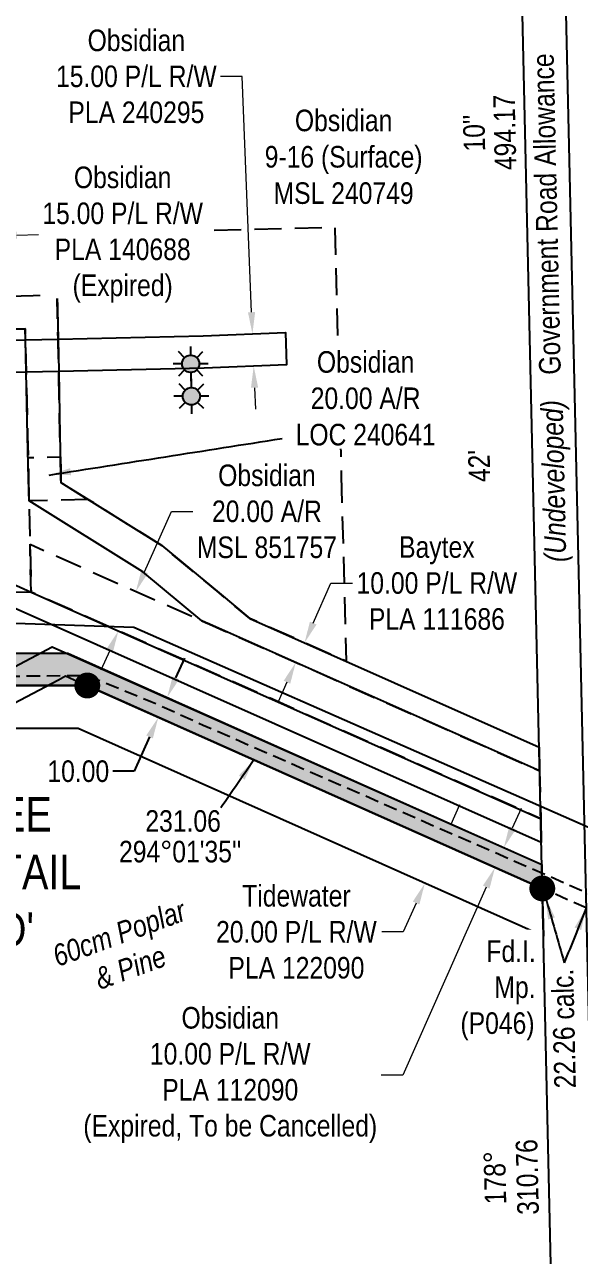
# Model space of a CAD drawing. Extents: x 606847 to 616975, y 5877213 to 5883625.
# Drawn here: x 607572 to 607829, y 5879660 to 5880230 of the extents above; entities that cross this region are included whole.
import ezdxf
from ezdxf.enums import TextEntityAlignment as Align

# ---------------------------------------------------------------- set-up
doc = ezdxf.new("R2010")
doc.units = 0
doc.header["$LTSCALE"] = 5
doc.header["$PDMODE"] = 34
doc.header["$PDSIZE"] = 0.03
for name, pattern in [('foc-ACCESSROAD', [3.75, 2.5, -1.25]), ('foc-TIELINE', [1.875, 1.25, -0.625]), ('UG_PIPE', [1.875, 1.25, -0.625])]:
    doc.linetypes.add(name, pattern=pattern)
doc.layers.get('Defpoints').update_dxf_attribs({"color": 9})
for name, color, linetype in [('AS-PIPE-UG', 44, 'UG_PIPE'), ('AS-POWER', 104, 'foc-POWER'), ('C-AR', 13, 'foc-ACCESSROAD'), ('C-RW', 13, 'Continuous'), ('C-WS', 13, 'foc-ACCESSROAD'), ('C-WS-S', 8, 'Continuous'), ('DETAIL-T', 7, 'Continuous'), ('F-RW', 190, 'Continuous'), ('L-BD', 7, 'Continuous'), ('L-MON', 1, 'Continuous'), ('L-ROAD-T', 7, 'Continuous'), ('L-SEC', 7, 'Continuous'), ('L-TIE', 7, 'foc-TIELINE'), ('P-PROPOSED', 10, 'Continuous'), ('P-PROPOSED-H', 21, 'Continuous'), ('P-TXT', 4, 'Continuous'), ('T-BUSH-T', 110, 'Continuous')]:
    doc.layers.add(name, color=color, linetype=linetype)
for name, color, linetype, lineweight in [('C-AR-T', 13, 'Continuous', 9), ('C-RW-T', 13, 'Continuous', 9), ('C-WS-T', 13, 'Continuous', 9), ('F-RW-T', 190, 'Continuous', 9), ('T-TEXT', 48, 'Continuous', 18)]:
    doc.layers.add(name, color=color, linetype=linetype, lineweight=lineweight)
doc.styles.add('80CG', font='ARIALN.TTF', dxfattribs={"height": 10})
doc.styles.add('80L', font='ARIALN.TTF', dxfattribs={"height": 10})
doc.styles.add('80LS', font='ARIALNI.TTF', dxfattribs={"height": 10})
doc.styles.add('foc-LtypeFont', font='ARIALN.TTF', dxfattribs={"height": 7.35})
doc.linetypes.add('foc-POWER', pattern='A,6,-1,["P",foc-LtypeFont,S=0.2,R=0,X=-0.625,Y=-0.75],-1.24,4', length=12.24)
doc.dimstyles.new('Compass 5 000', dxfattribs={"dimscale": 5, "dimtxt": 9, "dimasz": 2, "dimexe": 0.2, "dimexo": 0.0625, "dimgap": 0.5, "dimtad": 0, "dimtih": 1, "dimtoh": 1, "dimzin": 0, "dimdsep": 46, "dimtxsty": '80CG', "dimcen": 0.1, "dimse1": 1, "dimse2": 1, "dimclrd": 256, "dimclrt": 256, "dimaunit": 1, "dimadec": 4, "dimazin": 0, "dimtfac": 0.06, "dimtofl": 0, "dimtmove": 0, "dimatfit": 1, "dimfxl": 0.2, "dimtolj": 1, "dimtzin": 0, "dimlwd": -1, "dimarcsym": 0})

# ---------------------------------------------------------------- blocks, each defined once
blk = doc.blocks.new('*D443')
at = {"layer": 'C-AR-T', "transparency": 16777216}
for p, q in [((607627.37, 5879976.83), (607639.8, 5880004.81)), ((607639.8, 5880004.81), (607649.8, 5880004.81)), ((607611.18, 5879940.37), (607607.12, 5879931.23))]:
    blk.add_line(p, q, dxfattribs=at)
for points in [[(607625.85, 5879977.5), (607628.9, 5879976.15), (607623.31, 5879967.69)], [(607609.66, 5879941.04), (607612.7, 5879939.69), (607615.24, 5879949.5)]]:
    blk.add_solid(points, dxfattribs=at)
at = {"layer": 'Defpoints', "color": 0, "transparency": 16777216}
for p in [(607615.24, 5879949.5), (607781.62, 5879897.38), (607773.54, 5879879.2)]:
    blk.add_point(p, dxfattribs=at)
at = {"layer": 'C-AR-T', "transparency": 16777216, "insert": (607684.08, 5880004.81), "char_height": 10, "attachment_point": 5, "style": '80CG'}
blk.add_mtext('\\A1;Obsidian\\P20.00 A/R\\PMSL 851757', dxfattribs=at)
blk = doc.blocks.new('*D466')
at = {"layer": 'Defpoints', "color": 0, "transparency": 16777216}
for p in [(607772.92, 5879847.43), (607757.31, 5879832.5), (607764.79, 5879829.17)]:
    blk.add_point(p, dxfattribs=at)
at = {"layer": 'F-RW-T', "transparency": 16777216}
for p, q in [((607769.5, 5879859.9), (607773.57, 5879869.03)), ((607753.25, 5879823.37), (607747.29, 5879809.97)), ((607747.29, 5879809.97), (607737.29, 5879809.97))]:
    blk.add_line(p, q, dxfattribs=at)
for points in [[(607767.98, 5879860.58), (607771.03, 5879859.22), (607765.44, 5879850.76)], [(607751.72, 5879824.04), (607754.77, 5879822.69), (607757.31, 5879832.5)]]:
    blk.add_solid(points, dxfattribs=at)
at = {"layer": 'F-RW-T', "transparency": 16777216, "insert": (607697.75, 5879809.97), "char_height": 10, "attachment_point": 5, "style": '80CG'}
blk.add_mtext('\\A1;Tidewater\\P20.00 P/L R/W\\PPLA 122090', dxfattribs=at)
blk = doc.blocks.new('*D471')
at = {"layer": 'C-RW-T', "transparency": 16777216}
for p, q in [((607797.97, 5879858.16), (607802.04, 5879867.3)), ((607785.77, 5879830.76), (607747.02, 5879743.67)), ((607747.02, 5879743.67), (607737.02, 5879743.67))]:
    blk.add_line(p, q, dxfattribs=at)
for points in [[(607796.45, 5879858.84), (607799.49, 5879857.49), (607793.91, 5879849.03)], [(607784.25, 5879831.43), (607787.3, 5879830.08), (607789.84, 5879839.89)]]:
    blk.add_solid(points, dxfattribs=at)
at = {"layer": 'Defpoints', "color": 0, "transparency": 16777216}
for p in [(607639.38, 5879917.8), (607635.32, 5879908.66), (607789.84, 5879839.89)]:
    blk.add_point(p, dxfattribs=at)
at = {"layer": 'C-RW-T', "transparency": 16777216, "insert": (607667.08, 5879743.67), "char_height": 10, "attachment_point": 5, "style": '80CG'}
blk.add_mtext('\\A1;Obsidian\\P10.00 P/L R/W\\PPLA 112090\\P(Expired, To be Cancelled)', dxfattribs=at)
blk = doc.blocks.new('*D477')
at = {"layer": 'Defpoints', "color": 0, "transparency": 16777216}
for p in [(607701.5, 5879943.96), (607705.9, 5879942), (607701.83, 5879932.86)]:
    blk.add_point(p, dxfattribs=at)
at = {"layer": 'F-RW-T', "transparency": 16777216}
for p, q in [((607705.57, 5879953.09), (607713.79, 5879971.59)), ((607713.79, 5879971.59), (607723.79, 5879971.59)), ((607693.38, 5879925.68), (607689.31, 5879916.54))]:
    blk.add_line(p, q, dxfattribs=at)
for points in [[(607704.04, 5879953.77), (607707.09, 5879952.42), (607701.5, 5879943.96)], [(607691.85, 5879926.35), (607694.9, 5879925), (607697.44, 5879934.81)]]:
    blk.add_solid(points, dxfattribs=at)
at = {"layer": 'F-RW-T', "transparency": 16777216, "insert": (607762.88, 5879971.59), "char_height": 10, "attachment_point": 5, "style": '80CG'}
blk.add_mtext('\\A1;Baytex\\P10.00 P/L R/W\\PPLA 111686', dxfattribs=at)
blk = doc.blocks.new('*D481')
at = {"layer": 'C-RW-T', "transparency": 16777216}
for p, q in [((607533.13, 5880131.93), (607523.13, 5880131.66)), ((607568.12, 5880132.85), (607578.11, 5880133.11))]:
    blk.add_line(p, q, dxfattribs=at)
for points in [[(607533.08, 5880133.59), (607533.17, 5880130.26), (607543.12, 5880132.19)], [(607568.07, 5880134.51), (607568.16, 5880131.18), (607558.12, 5880132.58)]]:
    blk.add_solid(points, dxfattribs=at)
at = {"layer": 'Defpoints', "color": 0, "transparency": 16777216}
for p in [(607558.12, 5880132.58), (607543.26, 5880127.11), (607558.25, 5880127.51)]:
    blk.add_point(p, dxfattribs=at)
at = {"layer": 'C-RW-T', "transparency": 16777216, "insert": (607617.2, 5880133.11), "char_height": 10, "attachment_point": 5, "style": '80CG', "bg_fill": 3, "box_fill_scale": 1.1, "bg_fill_color": 256, "bg_fill_true_color": 13158600, "bg_fill_transparency": 0}
blk.add_mtext('\\A1;Obsidian\\P15.00 P/L R/W\\PPLA 140688\\P(Expired)', dxfattribs=at)
blk = doc.blocks.new('*D485')
at = {"layer": 'C-RW-T', "transparency": 16777216}
for p, q in [((607672.63, 5880206.38), (607662.63, 5880206.38)), ((607676.97, 5880097.13), (607672.63, 5880206.38)), ((607678.35, 5880062.16), (607678.75, 5880052.17))]:
    blk.add_line(p, q, dxfattribs=at)
for points in [[(607678.63, 5880097.2), (607675.3, 5880097.07), (607677.36, 5880087.14)], [(607680.02, 5880062.23), (607676.69, 5880062.09), (607677.96, 5880072.15)]]:
    blk.add_solid(points, dxfattribs=at)
at = {"layer": 'Defpoints', "color": 0, "transparency": 16777216}
for p in [(607665.28, 5880086.66), (607677.36, 5880087.14), (607665.87, 5880071.67)]:
    blk.add_point(p, dxfattribs=at)
at = {"layer": 'C-RW-T', "transparency": 16777216, "insert": (607623.55, 5880206.38), "char_height": 10, "attachment_point": 5, "style": '80CG'}
blk.add_mtext('\\A1;Obsidian\\P15.00 P/L R/W\\PPLA 240295', dxfattribs=at)
blk = doc.blocks.new('GAS')
h = blk.add_hatch(color=255)
h.dxf.hatch_style = 1
edge = h.paths.add_edge_path()
edge.add_arc((0, 0), 0.9, 0, 360)
for p, q in [((-0.57, 0.57), (-1.14, 1.14)), ((0, 0.81), (0, 1.62)), ((0.57, 0.57), (1.14, 1.14)), ((-0.81, 0), (-1.62, 0)), ((1.62, 0), (0.81, 0)), ((-0.57, -0.57), (-1.14, -1.14)), ((0, -0.81), (0, -1.62)), ((1.14, -1.14), (0.57, -0.57))]:
    blk.add_line(p, q)
blk.add_circle((0, 0), 0.8)
blk = doc.blocks.new('fdia')
at = {"color": 255, "const_width": 1}
blk.add_lwpolyline([(-0.5, 0, 1), (0.5, 0, 1)], format="xyb", close=True, dxfattribs=at)
blk = doc.blocks.new('Fdiaa')
blk.add_blockref('fdia', (0, 0))
blk = doc.blocks.new('fdib')
at = {"color": 1, "const_width": 1.6}
blk.add_lwpolyline([(-0.4, 0, 1), (0.4, 0, 1)], format="xyb", close=True, dxfattribs=at)
at = {"color": 1}
blk.add_circle((0, 0), 0.8, dxfattribs=at)
blk = doc.blocks.new('Fdibb')
blk.add_blockref('fdib', (0, 0))
blk = doc.blocks.new('fdicc')
for name in ['Fdibb', 'Fdiaa']:
    blk.add_blockref(name, (0, 0))
blk = doc.blocks.new('FDI')
blk.add_blockref('fdicc', (0, 0))
blk = doc.blocks.new('*D577')
at = {"layer": 'Defpoints', "color": 0, "transparency": 16777216}
for p in [(607637.93, 5879918.56), (607633.75, 5879909.47), (607633.86, 5879909.43)]:
    blk.add_point(p, dxfattribs=at)
at = {"layer": 'P-TXT', "transparency": 16777216}
for p, q in [((607641.89, 5879927.74), (607645.96, 5879936.87)), ((607629.68, 5879900.34), (607622.57, 5879884.39)), ((607622.57, 5879884.39), (607612.57, 5879884.39))]:
    blk.add_line(p, q, dxfattribs=at)
for points in [[(607640.37, 5879928.42), (607643.41, 5879927.06), (607637.82, 5879918.6)], [(607628.16, 5879901.02), (607631.2, 5879899.66), (607633.75, 5879909.47)]]:
    blk.add_solid(points, dxfattribs=at)
at = {"layer": 'P-TXT', "transparency": 16777216, "insert": (607596.63, 5879884.39), "char_height": 10, "attachment_point": 5, "style": '80CG'}
blk.add_mtext('\\A1;10.00', dxfattribs=at)

msp = doc.modelspace()

# ---------------------------------------------------------------- hatches: boundary and pattern name
at = {"layer": 'P-PROPOSED-H'}
h = msp.add_hatch(color=256, dxfattribs=at)
h.dxf.hatch_style = 1
h.paths.add_polyline_path([(607811.752, 5879830.127), (607600.803, 5879924.161), (607520.686, 5879924.16), (607431.213, 5879948.562), (607395.742, 5880022.547), (607305.444, 5880139.396), (607316.934, 5880149.048), (607408.576, 5880030.46), (607441.77, 5879961.224), (607522.694, 5879939.154), (607591.718, 5879939.155), (607811.502, 5879841.182)])

# ---------------------------------------------------------------- linework, layer by layer
at = {"layer": 'AS-POWER', "flags": 128}
msp.add_lwpolyline([(607330.815, 5880163.467), (607455.76, 5879997.93), (607535.176, 5879954.161), (607622.385, 5879951.193), (607923.148, 5879818.98), (608012.622, 5879814.898), (608187.183, 5879740.284), (608779.556, 5879481.85), (609180.651, 5879299.951)], dxfattribs=at)
at = {"layer": 'C-AR', "flags": 128}
msp.add_lwpolyline([(607601.131, 5880010.382), (607573.809, 5880009.76), (607573.579, 5880019.861), (607573.354, 5880029.753), (607588.349, 5880030.089), (607588.548, 5880020.16), (607588.587, 5880018.216), (607601.131, 5880010.382)], close=True, dxfattribs=at)
at = {"layer": 'C-RW'}
for points in [[(607811.021, 5879862.44), (607811.27, 5879851.428), (607564.548, 5879961.079), (607550.228, 5879965.191), (607544.656, 5879966.791), (607535.638, 5879969.379), (607450.19, 5879993.915), (607433.949, 5879998.578), (607432.725, 5880000.161), (607420.071, 5880016.525), (607413.754, 5880024.693), (607408.576, 5880030.46), (607316.934, 5880149.048), (607324.996, 5880155.819), (607439.854, 5880007.282), (607536.906, 5879979.415), (607551.496, 5879975.226), (607567.975, 5879970.495), (607574.771, 5879967.476), (607811.021, 5879862.44)], [(607550.594, 5880068.864), (607544.793, 5880068.732), (607544.399, 5880083.727), (607549.652, 5880083.847), (607559.397, 5880084.068), (607572.112, 5880084.357), (607587.253, 5880084.702), (607654.596, 5880086.237), (607692.711, 5880087.749), (607693.117, 5880072.754), (607654.996, 5880071.242), (607587.554, 5880069.706), (607572.453, 5880069.362), (607559.793, 5880069.074), (607550.594, 5880068.864)]]:
    msp.add_lwpolyline(points, close=True, dxfattribs=at)
at = {"layer": 'C-RW', "flags": 128}
msp.add_lwpolyline([(607811.752, 5879830.127), (607600.803, 5879924.161), (607520.686, 5879924.16), (607431.213, 5879948.562), (607395.742, 5880022.547), (607305.444, 5880139.396), (607316.934, 5880149.048), (607408.576, 5880030.46), (607441.77, 5879961.224), (607522.694, 5879939.154), (607591.718, 5879939.155), (607811.502, 5879841.182)], close=True, dxfattribs=at)
at = {"layer": 'C-RW'}
msp.add_lwpolyline([(607562.086, 5879930.212), (607584.56, 5879942.105), (607811.502, 5879841.182), (607811.752, 5879830.127), (607594.696, 5879926.653), (607590.749, 5879928.409), (607587.418, 5879926.647), (607563.611, 5879914.047)], dxfattribs=at)
at = {"layer": 'C-WS', "flags": 128}
for points in [[(607339.004, 5880170.354), (607451.097, 5880025.326), (607450.155, 5880084.214), (607450.118, 5880086.581), (607453.364, 5880086.655), (607509.268, 5880087.928), (607524.273, 5880088.27), (607534.331, 5880088.498), (607544.268, 5880088.725), (607549.339, 5880088.839), (607559.269, 5880089.066), (607571.998, 5880089.356), (607572.112, 5880084.358), (607572.453, 5880069.362), (607573.124, 5880039.856), (607573.579, 5880019.861), (607573.809, 5880009.757), (607574.268, 5879989.582), (607574.771, 5879967.476), (607550.447, 5879966.922), (607544.656, 5879966.791), (607535.284, 5879966.578), (607452.892, 5879964.703), (607451.861, 5879991.755), (607450.19, 5879993.915), (607439.854, 5880007.282), (607323.705, 5880157.488), (607339.004, 5880170.354)], [(607718.541, 5880021.259), (607720.805, 5879935.375), (607676.129, 5879955.24), (607661.872, 5879967.047), (607635.325, 5879989.03), (607601.131, 5880010.382), (607588.587, 5880018.216), (607588.548, 5880020.16), (607588.349, 5880030.089), (607588.147, 5880040.156), (607587.554, 5880069.705), (607587.253, 5880084.703), (607586.843, 5880105.131), (607586.28, 5880133.204), (607715.5, 5880136.614), (607715.522, 5880135.787), (607718.541, 5880021.259)], [(607653.892, 5879954.177), (607655.657, 5879953.392), (607657.435, 5879952.602), (607810.519, 5879884.622), (607811.021, 5879862.44), (607574.771, 5879967.476), (607574.268, 5879989.583), (607653.892, 5879954.177)]]:
    msp.add_lwpolyline(points, close=True, dxfattribs=at)
at = {"layer": 'F-RW'}
msp.add_lwpolyline([(607811.752, 5879830.127), (607812.253, 5879808.015), (607596.549, 5879904.169), (607518.009, 5879904.168), (607417.137, 5879931.679), (607378.63, 5880011.997), (607290.124, 5880126.526), (607305.444, 5880139.396), (607395.742, 5880022.547), (607431.213, 5879948.562), (607520.686, 5879924.16), (607600.803, 5879924.161), (607811.752, 5879830.127)], close=True, dxfattribs=at)
msp.add_lwpolyline([(607558.861, 5880104.394), (607586.843, 5880105.131), (607587.253, 5880084.703), (607587.554, 5880069.705), (607588.147, 5880040.156), (607588.548, 5880020.16), (607588.587, 5880018.216), (607635.325, 5879989.03), (607661.872, 5879967.048), (607676.129, 5879955.24), (607810.27, 5879895.608), (607810.519, 5879884.622), (607657.435, 5879952.603), (607655.657, 5879953.393), (607653.892, 5879954.177), (607626.529, 5879976.835), (607573.809, 5880009.757), (607573.579, 5880019.861), (607573.124, 5880039.856), (607572.453, 5880069.362), (607572.112, 5880084.358), (607571.998, 5880089.356), (607559.267, 5880089.067)], dxfattribs=at)
at = {"layer": 'L-SEC', "flags": 128}
for points in [[(607818.782, 5879519.581), (607800.573, 5880323.967)], [(607820.679, 5880324.422), (607838.888, 5879520.036)]]:
    msp.add_lwpolyline(points, dxfattribs=at)
at = {"layer": 'L-TIE'}
msp.add_line((607832.074, 5879821.068), (607811.752, 5879830.127), dxfattribs=at)

# ---------------------------------------------------------------- block references
at = {"layer": 'C-WS-S', "xscale": 4.99790845, "yscale": 4.99790845, "zscale": 4.99790845}
msp.add_blockref('GAS', (607649.071, 5880058.206), dxfattribs=at)
at = {"layer": 'L-MON', "xscale": 4.99790845, "yscale": 4.99790845, "zscale": 4.99790845}
for p in [(607600.803, 5879924.161), (607811.749, 5879830.123)]:
    msp.add_blockref('FDI', p, dxfattribs=at)

# ---------------------------------------------------------------- texts
at = {"layer": 'C-WS-T', "insert": (607719.644, 5880191), "char_height": 9.99584, "width": 78.96209, "attachment_point": 2, "line_spacing_factor": 1.010437, "style": '80CG'}
msp.add_mtext('Obsidian\\P9-16 (Surface)\\PMSL 240749', dxfattribs=at)
at = {"layer": 'DETAIL-T', "color": 3, "insert": (607565.98, 5879837.773), "char_height": 15.9933, "width": 63.60951, "attachment_point": 5, "style": '80CG'}
msp.add_mtext("SEE\\PDETAIL 'D'", dxfattribs=at)
at = {"layer": 'L-BD', "style": '80L'}
for s, height, p in [('494.17', 9.9958, (607794.352, 5880180.472)), ("10''", 9.9958, (607780.111, 5880180.149)), ("42'", 9.9958, (607782.423, 5880025.874)), ('22.26 calc.', 9.99582, (607821.516, 5879765.191)), ('310.76', 9.9958, (607804.787, 5879696.415)), ('178°', 9.9958, (607789.797, 5879696.075))]:
    msp.add_text(s, height=height, rotation=91.2968, dxfattribs=at).set_placement(p, align=Align.MIDDLE)
for s, height, p in [('231.06', 9.9958, (607645.229, 5879861.382)), ("294°01'35''", 9.99582, (607643.887, 5879847.202))]:
    msp.add_text(s, height=height, dxfattribs=at).set_placement(p, align=Align.MIDDLE)
at = {"layer": 'L-ROAD-T', "style": '80L'}
msp.add_text('Government Road Allowance', height=9.99584, rotation=91.28073, dxfattribs=at).set_placement((607813.672, 5880142.595), align=Align.MIDDLE_CENTER)
at = {"layer": 'T-BUSH-T', "insert": (607580.58, 5879801.991), "char_height": 10, "attachment_point": 1, "rotation": 20, "style": '80L'}
msp.add_mtext_dynamic_manual_height_columns('\\pi0.064352;{\\fArial Narrow|b0|i1|c0|p34; 60cm Poplar\\P\\pi18.028;& Pine}', width=68.6212, gutter_width=47.5, heights=[0], dxfattribs=at)
at = {"layer": 'T-TEXT', "style": '80LS'}
msp.add_text('(Undeveloped)', height=9.99584, rotation=91.28073, dxfattribs=at).set_placement((607817.042, 5880018.87), align=Align.MIDDLE_CENTER)

# ---------------------------------------------------------------- dimensions: what is measured, and where the dimension line sits
at = {"layer": 'F-RW-T'}
dim = msp.add_linear_dim(base=(607701.505, 5879943.957), p1=(607701.833, 5879932.861), p2=(607705.898, 5879942.003), angle=66.02753, text='Baytex\\P10.00 P/L R/W\\PPLA 111686', dimstyle='Compass 5 000', dxfattribs=at)
dim.commit()
dim.dimension.update_dxf_attribs({"geometry": '*D477', "text_midpoint": (607762.879, 5879971.593), "dimtype": 161})
at = {"layer": 'P-TXT'}
dim = msp.add_linear_dim(base=(607633.75, 5879909.474), p1=(607637.929, 5879918.555), p2=(607633.859, 5879909.426), angle=245.9742, text='10.00', dimstyle='Compass 5 000', dxfattribs=at)
dim.commit()
dim.dimension.update_dxf_attribs({"geometry": '*D577', "text_midpoint": (607596.629, 5879884.387), "dimtype": 161})

# ---------------------------------------------------------------- leaders
at = {"layer": 'C-AR-T', "path_type": 1}
msp.add_leader([(607583.189, 5880021.694), (607691.141, 5880038.642)], dimstyle='Compass 5 000', override={"dimgap": 0.5, "dimtad": 0}, dxfattribs=at)
at = {"layer": 'L-BD', "path_type": 1}
for points in [[(607678.084, 5879889.712), (607662.746, 5879867.503)], [(607831.967, 5879820.705), (607821.947, 5879795.715)]]:
    msp.add_leader(points, dimstyle='Compass 5 000', override={"dimgap": 0.5, "dimtad": 0}, dxfattribs=at)

# ---------------------------------------------------------------- next in the draw order: dimensions: what is measured, and where the dimension line sits
at = {"layer": 'C-RW-T'}
dim = msp.add_linear_dim(base=(607558.119, 5880132.584), p1=(607543.257, 5880127.114), p2=(607558.252, 5880127.509), angle=1.50796, text='Obsidian\\P15.00 P/L R/W\\PPLA 140688\\P(Expired)', dimstyle='Compass 5 000', override={"dimtfill": 1}, dxfattribs=at)
dim.commit()
dim.dimension.update_dxf_attribs({"geometry": '*D481', "text_midpoint": (607617.198, 5880133.111), "dimtype": 161})

# ---------------------------------------------------------------- next in the draw order: linework, layer by layer
at = {"layer": 'AS-PIPE-UG', "flags": 128}
msp.add_lwpolyline([(607196.879, 5880291.949), (607209.466, 5880271.796), (607227.4, 5880250.344), (607243.121, 5880231.295), (607251.171, 5880220.885), (607295.42, 5880163.199), (607388.806, 5880036.368), (607398.437, 5880023.997), (607412.429, 5880005.144), (607425.427, 5879977.487), (607434.271, 5879959.285), (607446.608, 5879952.267), (607467.466, 5879945.606), (607503.18, 5879935.964), (607522.389, 5879930.732), (607534.33, 5879929.179), (607565.224, 5879928.499), (607600.005, 5879928.894), (607607.012, 5879926.262), (607630.279, 5879916.815), (607654.561, 5879905.84), (607836.003, 5879826.621), (608041.839, 5879735.337), (608231.802, 5879649.646), (608420.143, 5879569.152), (608511.617, 5879526.6), (608631.062, 5879473.191), (608745.476, 5879414.877), (608820.886, 5879379.159), (608849.287, 5879365.153)], dxfattribs=at)

# ---------------------------------------------------------------- next in the draw order: block references
at = {"layer": 'C-WS-S', "xscale": 4.99790845, "yscale": 4.99790845, "zscale": 4.99790845}
msp.add_blockref('GAS', (607648.734, 5880073.222), dxfattribs=at)

# ---------------------------------------------------------------- next in the draw order: dimensions: what is measured, and where the dimension line sits
at = {"layer": 'C-RW-T'}
dim = msp.add_linear_dim(base=(607677.363, 5880087.14), p1=(607665.87, 5880071.673), p2=(607665.275, 5880086.66), angle=92.27176, text='Obsidian\\P15.00 P/L R/W\\PPLA 240295', dimstyle='Compass 5 000', dxfattribs=at)
dim.commit()
dim.dimension.update_dxf_attribs({"geometry": '*D485', "text_midpoint": (607623.546, 5880206.382), "dimtype": 161})

# ---------------------------------------------------------------- next in the draw order: texts
at = {"layer": 'C-AR-T', "insert": (607729.849, 5880079.087), "char_height": 9.9958, "width": 62.91829, "attachment_point": 2, "line_spacing_factor": 1.010437, "style": '80CG', "bg_fill": 3, "box_fill_scale": 1.15, "bg_fill_color": 256, "bg_fill_true_color": 256, "bg_fill_transparency": 0}
msp.add_mtext('Obsidian\\P20.00 A/R\\PLOC 240641', dxfattribs=at)
at = {"layer": 'L-MON', "insert": (607773.015, 5879806.023), "char_height": 9.99182, "attachment_point": 1, "style": '80L', "bg_fill": 2}
msp.add_mtext_dynamic_manual_height_columns('\\pi12.805;Fd.I.\\P\\pi16.519;Mp.\\P\\pi0.80243;(P046)', width=33.77, gutter_width=50, heights=[0], dxfattribs=at)

# ---------------------------------------------------------------- next in the draw order: linework, layer by layer
at = {"layer": 'P-PROPOSED', "flags": 128}
msp.add_lwpolyline([(607811.752, 5879830.127), (607600.803, 5879924.161), (607520.686, 5879924.16), (607431.213, 5879948.562), (607395.742, 5880022.547), (607305.444, 5880139.396), (607316.934, 5880149.048), (607408.576, 5880030.46), (607441.77, 5879961.224), (607522.694, 5879939.154), (607591.718, 5879939.155), (607811.502, 5879841.182)], close=True, dxfattribs=at)

# ---------------------------------------------------------------- next in the draw order: dimensions: what is measured, and where the dimension line sits
at = {"layer": 'C-AR-T'}
dim = msp.add_linear_dim(base=(607615.239, 5879949.505), p1=(607781.618, 5879897.384), p2=(607773.544, 5879879.202), angle=246.05414, text='Obsidian\\P20.00 A/R\\PMSL 851757', dimstyle='Compass 5 000', dxfattribs=at)
dim.commit()
dim.dimension.update_dxf_attribs({"geometry": '*D443', "text_midpoint": (607684.083, 5880004.808), "dimtype": 161})
at = {"layer": 'C-RW-T'}
dim = msp.add_linear_dim(base=(607789.839, 5879839.892), p1=(607639.382, 5879917.797), p2=(607635.316, 5879908.661), angle=246.00918, text='Obsidian\\P10.00 P/L R/W\\PPLA 112090\\P(Expired, To be Cancelled)', dimstyle='Compass 5 000', dxfattribs=at)
dim.commit()
dim.dimension.update_dxf_attribs({"geometry": '*D471', "text_midpoint": (607667.077, 5879743.667), "dimtype": 161})
at = {"layer": 'F-RW-T'}
dim = msp.add_linear_dim(base=(607757.311, 5879832.501), p1=(607772.921, 5879847.432), p2=(607764.794, 5879829.171), angle=246.00936, text='Tidewater\\P20.00 P/L R/W\\PPLA 122090', dimstyle='Compass 5 000', dxfattribs=at)
dim.commit()
dim.dimension.update_dxf_attribs({"geometry": '*D466', "text_midpoint": (607697.746, 5879809.974), "dimtype": 161})

# ---------------------------------------------------------------- next in the draw order: leaders
at = {"layer": 'L-BD', "path_type": 1}
msp.add_leader([(607813.255, 5879825.846), (607821.947, 5879795.715)], dimstyle='Compass 5 000', override={"dimgap": 0.5, "dimtad": 0}, dxfattribs=at)

doc.saveas('drawing.dxf')
